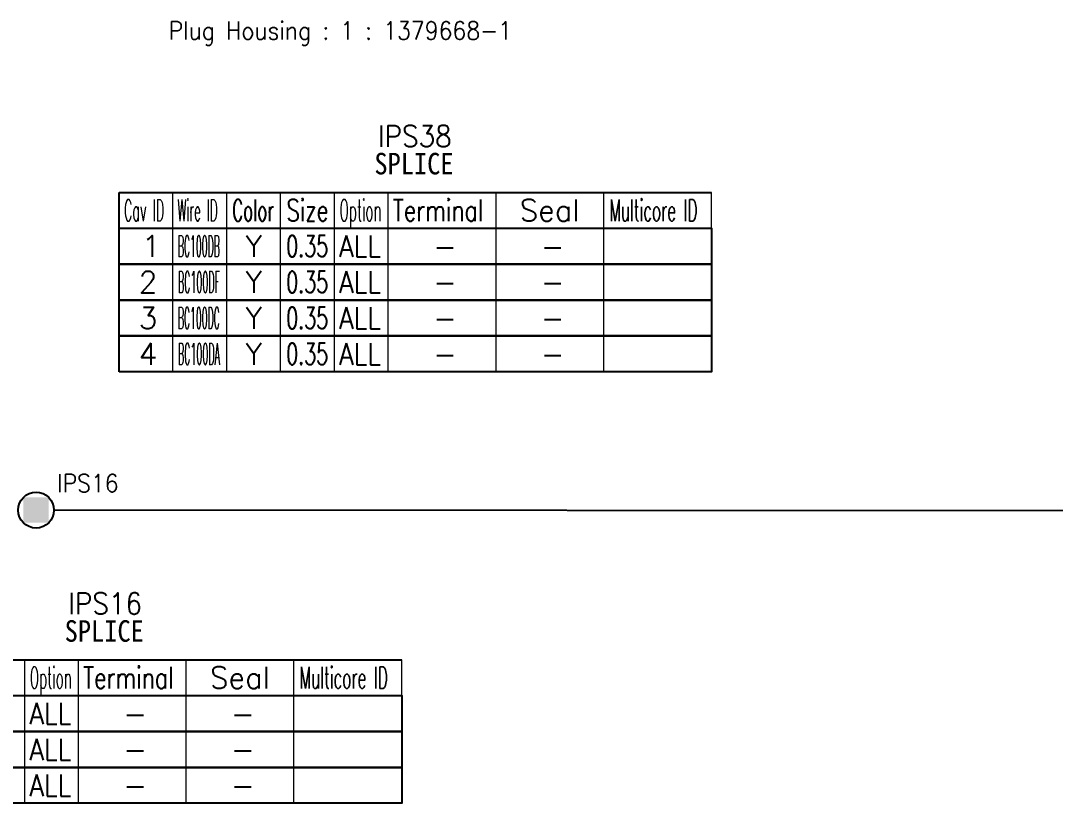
# Model space of a CAD drawing. Header units: inches. Extents: x 47316 to 59086, y 3141 to 11743.
# Drawn here: x 51336.1 to 51480.2, y 8582 to 8691 of the extents above; entities that cross this region are included whole.
import ezdxf

# ---------------------------------------------------------------- set-up
doc = ezdxf.new("R2010")
doc.units = ezdxf.units.IN
doc.header["$MEASUREMENT"] = 0
doc.styles.get("Standard").update_dxf_attribs({"font": ''})
doc.styles.get('Standard').set_extended_font_data('SimSun')
doc.linetypes.add('_VH_OTCON', pattern='A,0.0001,[7,VeSys.shx,S=0.1,R=0,X=0,Y=0],-0.4,[7,VeSys.shx,S=0.1,R=0,X=0,Y=0],-0.4,["X",Standard,S=1,R=0,X=-0.5,Y=-0.5],-0.0001,[7,VeSys.shx,S=0.1,R=0,X=0,Y=0],-0.4', length=1.2002)

msp = doc.modelspace()

# ---------------------------------------------------------------- linework, layer by layer
at = {"color": 0, "linetype": 'Continuous', "lineweight": -2}
for p, q in [((51349.84, 8667.07), (51432.34, 8667.07)), ((51349.84, 8662.07), (51349.84, 8667.07)), ((51349.84, 8662.07), (51432.34, 8662.07)), ((51306.7, 8601.99), (51389.2, 8601.99)), ((51306.7, 8596.99), (51389.2, 8596.99))]:
    msp.add_line(p, q, dxfattribs=at)
at = {"color": 7, "linetype": 'Continuous', "lineweight": 15}
for p, q in [((51357.34, 8662.07), (51357.34, 8667.07)), ((51364.84, 8662.07), (51364.84, 8667.07)), ((51372.34, 8662.07), (51372.34, 8667.07)), ((51379.84, 8662.07), (51379.84, 8667.07)), ((51387.34, 8662.07), (51387.34, 8667.07)), ((51402.34, 8662.07), (51402.34, 8667.07)), ((51417.34, 8662.07), (51417.34, 8667.07)), ((51432.34, 8662.07), (51432.34, 8667.07)), ((51336.7, 8596.99), (51336.7, 8601.99)), ((51344.2, 8596.99), (51344.2, 8601.99)), ((51359.2, 8596.99), (51359.2, 8601.99)), ((51374.2, 8596.99), (51374.2, 8601.99)), ((51389.2, 8596.99), (51389.2, 8601.99))]:
    msp.add_line(p, q, dxfattribs=at)
at = {"color": 102, "linetype": 'Continuous', "lineweight": 15}
for p, q in [((51357.34, 8657.07), (51357.34, 8662.07)), ((51364.84, 8657.07), (51364.84, 8662.07)), ((51372.34, 8657.07), (51372.34, 8662.07)), ((51379.84, 8657.07), (51379.84, 8662.07)), ((51387.34, 8657.07), (51387.34, 8662.07)), ((51402.34, 8657.07), (51402.34, 8662.07)), ((51417.34, 8657.07), (51417.34, 8662.07)), ((51357.34, 8652.07), (51357.34, 8657.07)), ((51364.84, 8652.07), (51364.84, 8657.07)), ((51372.34, 8652.07), (51372.34, 8657.07)), ((51379.84, 8652.07), (51379.84, 8657.07)), ((51387.34, 8652.07), (51387.34, 8657.07)), ((51402.34, 8652.07), (51402.34, 8657.07)), ((51417.34, 8652.07), (51417.34, 8657.07)), ((51357.34, 8647.07), (51357.34, 8652.07)), ((51364.84, 8647.07), (51364.84, 8652.07)), ((51372.34, 8647.07), (51372.34, 8652.07)), ((51379.84, 8647.07), (51379.84, 8652.07)), ((51387.34, 8647.07), (51387.34, 8652.07)), ((51402.34, 8647.07), (51402.34, 8652.07)), ((51417.34, 8647.07), (51417.34, 8652.07)), ((51357.34, 8642.07), (51357.34, 8647.07)), ((51364.84, 8642.07), (51364.84, 8647.07)), ((51372.34, 8642.07), (51372.34, 8647.07)), ((51379.84, 8642.07), (51379.84, 8647.07)), ((51387.34, 8642.07), (51387.34, 8647.07)), ((51402.34, 8642.07), (51402.34, 8647.07)), ((51417.34, 8642.07), (51417.34, 8647.07)), ((51336.7, 8591.99), (51336.7, 8596.99)), ((51344.2, 8591.99), (51344.2, 8596.99)), ((51359.2, 8591.99), (51359.2, 8596.99)), ((51374.2, 8591.99), (51374.2, 8596.99)), ((51336.7, 8586.99), (51336.7, 8591.99)), ((51344.2, 8586.99), (51344.2, 8591.99)), ((51359.2, 8586.99), (51359.2, 8591.99)), ((51374.2, 8586.99), (51374.2, 8591.99)), ((51336.7, 8581.99), (51336.7, 8586.99)), ((51344.2, 8581.99), (51344.2, 8586.99)), ((51359.2, 8581.99), (51359.2, 8586.99)), ((51374.2, 8581.99), (51374.2, 8586.99))]:
    msp.add_line(p, q, dxfattribs=at)
at = {"color": 0, "linetype": '_VH_OTCON', "lineweight": -2, "ltscale": 5}
msp.add_line((51630, 8622.6), (51340.77, 8622.81), dxfattribs=at)
at = {"color": 0, "linetype": 'Continuous', "lineweight": -2}
for points in [[(51349.84, 8657.07), (51349.84, 8662.07), (51432.34, 8662.07), (51432.34, 8657.07)], [(51349.84, 8652.07), (51349.84, 8657.07), (51432.34, 8657.07), (51432.34, 8652.07)], [(51349.84, 8647.07), (51349.84, 8652.07), (51432.34, 8652.07), (51432.34, 8647.07)], [(51349.84, 8642.07), (51349.84, 8647.07), (51432.34, 8647.07), (51432.34, 8642.07)], [(51306.7, 8591.99), (51306.7, 8596.99), (51389.2, 8596.99), (51389.2, 8591.99)], [(51306.7, 8586.99), (51306.7, 8591.99), (51389.2, 8591.99), (51389.2, 8586.99)], [(51306.7, 8581.99), (51306.7, 8586.99), (51389.2, 8586.99), (51389.2, 8581.99)]]:
    msp.add_lwpolyline(points, close=True, dxfattribs=at)
msp.add_circle((51338.27, 8622.82), 2.5, dxfattribs=at)
at = {"color": 0, "linetype": 'Continuous', "lineweight": -2, "extrusion": (0, 0, -1)}
msp.add_solid([(-51336.5, 8624.58), (-51336.5, 8621.05), (-51340.04, 8624.58), (-51340.04, 8621.05)], dxfattribs=at)

# ---------------------------------------------------------------- texts
at = {"color": 42, "linetype": 'Continuous', "lineweight": 15, "insert": (51356.73, 8690.85), "char_height": 2.5, "width": 55.8214, "attachment_point": 1}
msp.add_mtext('\\Fromans.shx;\\W0.9000000000;\\T1.0000000000;\\o\\lPlug Housing : 1 : 1379668-1', dxfattribs=at)
at = {"color": 6, "linetype": 'Continuous', "lineweight": 20, "char_height": 3, "attachment_point": 1}
for s, insert, width in [('\\Fromans.shx;\\W0.9000000000;\\T1.0000000000;\\o\\lIPS38', (51385.88, 8676.39), 11.4429), ('\\f黑体|b0|i0|c1|p0;\\W0.9000000000;\\T1.0000000000;\\o\\lSPLICE', (51385.4, 8672.57), 11.6494), ('\\Fromans.shx;\\W0.9000000000;\\T1.0000000000;\\o\\lIPS16', (51342.74, 8611.31), 11.4429), ('\\f黑体|b0|i0|c1|p0;\\W0.9000000000;\\T1.0000000000;\\o\\lSPLICE', (51342.26, 8607.49), 11.6494)]:
    msp.add_mtext(s, dxfattribs=dict(at, insert=insert, width=width))
at = {"color": 7, "linetype": 'Continuous', "lineweight": 15, "char_height": 3, "attachment_point": 1}
for s, insert, width in [('\\Fromans.shx;\\W0.4292452830;\\T1.0000000000;\\o\\lCav ID', (51350.53, 8666.07), 6.5), ('\\Fromans.shx;\\W0.4026548673;\\T1.0000000000;\\o\\lWire ID', (51357.96, 8666.07), 6.5), ('\\Fromans.shx;\\W0.5687500000;\\T1.0000000000;\\o\\lColor', (51365.59, 8666.07), 6.5), ('\\Fromans.shx;\\W0.7222222222;\\T1.0000000000;\\o\\lSize', (51373.15, 8666.07), 6.5), ('\\Fromans.shx;\\W0.4595959596;\\T1.0000000000;\\o\\lOption', (51380.54, 8666.07), 6.5), ('\\Fromans.shx;\\W0.7480916031;\\T1.0000000000;\\o\\lTerminal', (51387.95, 8666.07), 14), ('\\Fromans.shx;\\W1.0000000000;\\T1.0000000000;\\o\\lSeal', (51405.63, 8666.07), 9.2857), ('\\Fromans.shx;\\W0.5185185185;\\T1.0000000000;\\o\\lMulticore ID', (51418.14, 8666.07), 14), ('\\Fromans.shx;\\W1.0000000000;\\T1.0000000000;\\o\\l1', (51353.02, 8661.07), 2.8571), ('\\Fromans.shx;\\W1.0000000000;\\T1.0000000000;\\o\\l2', (51352.59, 8656.07), 2.8571), ('\\Fromans.shx;\\W1.0000000000;\\T1.0000000000;\\o\\l3', (51352.59, 8651.07), 2.8571), ('\\Fromans.shx;\\W1.0000000000;\\T1.0000000000;\\o\\l4', (51352.59, 8646.07), 2.8571), ('\\Fromans.shx;\\W0.4595959596;\\T1.0000000000;\\o\\lOption', (51337.4, 8600.99), 6.5), ('\\Fromans.shx;\\W0.7480916031;\\T1.0000000000;\\o\\lTerminal', (51344.81, 8600.99), 14), ('\\Fromans.shx;\\W1.0000000000;\\T1.0000000000;\\o\\lSeal', (51362.49, 8600.99), 9.2857), ('\\Fromans.shx;\\W0.5185185185;\\T1.0000000000;\\o\\lMulticore ID', (51375, 8600.99), 14)]:
    msp.add_mtext(s, dxfattribs=dict(at, insert=insert, width=width))
at = {"color": 21, "linetype": 'Continuous', "lineweight": 15, "attachment_point": 1}
for s, insert, char_height, width in [('\\Fromans.shx;\\W0.3159722222;\\T1.0000000000;\\o\\lBC100DB', (51358.02, 8661.07), 3, 6.5), ('\\Fromans.shx;\\W0.6500000000;\\T1.0000000000;\\o\\l0.35', (51373.12, 8661.07), 3, 6.5), ('\\Fromans.shx;\\W1.0000000000;\\T1.0000000000;\\o\\l-', (51393.56, 8661.07), 3, 3.7143), ('\\Fromans.shx;\\W0.3226950355;\\T1.0000000000;\\o\\lBC100DF', (51358.03, 8656.07), 3, 6.5), ('\\Fromans.shx;\\W0.6500000000;\\T1.0000000000;\\o\\l0.35', (51373.12, 8656.07), 3, 6.5), ('\\Fromans.shx;\\W1.0000000000;\\T1.0000000000;\\o\\l-', (51393.56, 8656.07), 3, 3.7143), ('\\Fromans.shx;\\W0.3159722222;\\T1.0000000000;\\o\\lBC100DC', (51358.02, 8651.07), 3, 6.5), ('\\Fromans.shx;\\W0.6500000000;\\T1.0000000000;\\o\\l0.35', (51373.12, 8651.07), 3, 6.5), ('\\Fromans.shx;\\W1.0000000000;\\T1.0000000000;\\o\\l-', (51393.56, 8651.07), 3, 3.7143), ('\\Fromans.shx;\\W0.3226950355;\\T1.0000000000;\\o\\lBC100DA', (51358.03, 8646.07), 3, 6.5), ('\\Fromans.shx;\\W0.6500000000;\\T1.0000000000;\\o\\l0.35', (51373.12, 8646.07), 3, 6.5), ('\\Fromans.shx;\\W1.0000000000;\\T1.0000000000;\\o\\l-', (51393.56, 8646.07), 3, 3.7143), ('\\Fromans.shx;\\W0.9000000000;\\T1.0000000000;\\o\\lIPS16', (51341.2, 8627.82), 2.5, 9.5357), ('\\Fromans.shx;\\W1.0000000000;\\T1.0000000000;\\o\\l-', (51350.42, 8595.99), 3, 3.7143), ('\\Fromans.shx;\\W1.0000000000;\\T1.0000000000;\\o\\l-', (51350.42, 8590.99), 3, 3.7143), ('\\Fromans.shx;\\W1.0000000000;\\T1.0000000000;\\o\\l-', (51350.42, 8585.99), 3, 3.7143)]:
    msp.add_mtext(s, dxfattribs=dict(at, insert=insert, char_height=char_height, width=width))
at = {"color": 140, "linetype": 'Continuous', "lineweight": 15, "char_height": 3, "attachment_point": 1}
for s, insert, width in [('\\Fromans.shx;\\W1.0000000000;\\T1.0000000000;\\o\\lY', (51367.45, 8661.07), 2.5714), ('\\Fromans.shx;\\W0.8750000000;\\T1.0000000000;\\o\\lALL', (51380.47, 8661.07), 6.5), ('\\Fromans.shx;\\W1.0000000000;\\T1.0000000000;\\o\\l-', (51408.56, 8661.07), 3.7143), ('\\Fromans.shx;\\W1.0000000000;\\T1.0000000000;\\o\\lY', (51367.45, 8656.07), 2.5714), ('\\Fromans.shx;\\W0.8750000000;\\T1.0000000000;\\o\\lALL', (51380.47, 8656.07), 6.5), ('\\Fromans.shx;\\W1.0000000000;\\T1.0000000000;\\o\\l-', (51408.56, 8656.07), 3.7143), ('\\Fromans.shx;\\W1.0000000000;\\T1.0000000000;\\o\\lY', (51367.45, 8651.07), 2.5714), ('\\Fromans.shx;\\W0.8750000000;\\T1.0000000000;\\o\\lALL', (51380.47, 8651.07), 6.5), ('\\Fromans.shx;\\W1.0000000000;\\T1.0000000000;\\o\\l-', (51408.56, 8651.07), 3.7143), ('\\Fromans.shx;\\W1.0000000000;\\T1.0000000000;\\o\\lY', (51367.45, 8646.07), 2.5714), ('\\Fromans.shx;\\W0.8750000000;\\T1.0000000000;\\o\\lALL', (51380.47, 8646.07), 6.5), ('\\Fromans.shx;\\W1.0000000000;\\T1.0000000000;\\o\\l-', (51408.56, 8646.07), 3.7143), ('\\Fromans.shx;\\W0.8750000000;\\T1.0000000000;\\o\\lALL', (51337.33, 8595.99), 6.5), ('\\Fromans.shx;\\W1.0000000000;\\T1.0000000000;\\o\\l-', (51365.42, 8595.99), 3.7143), ('\\Fromans.shx;\\W0.8750000000;\\T1.0000000000;\\o\\lALL', (51337.33, 8590.99), 6.5), ('\\Fromans.shx;\\W1.0000000000;\\T1.0000000000;\\o\\l-', (51365.42, 8590.99), 3.7143), ('\\Fromans.shx;\\W0.8750000000;\\T1.0000000000;\\o\\lALL', (51337.33, 8585.99), 6.5), ('\\Fromans.shx;\\W1.0000000000;\\T1.0000000000;\\o\\l-', (51365.42, 8585.99), 3.7143)]:
    msp.add_mtext(s, dxfattribs=dict(at, insert=insert, width=width))

doc.saveas('drawing.dxf')
